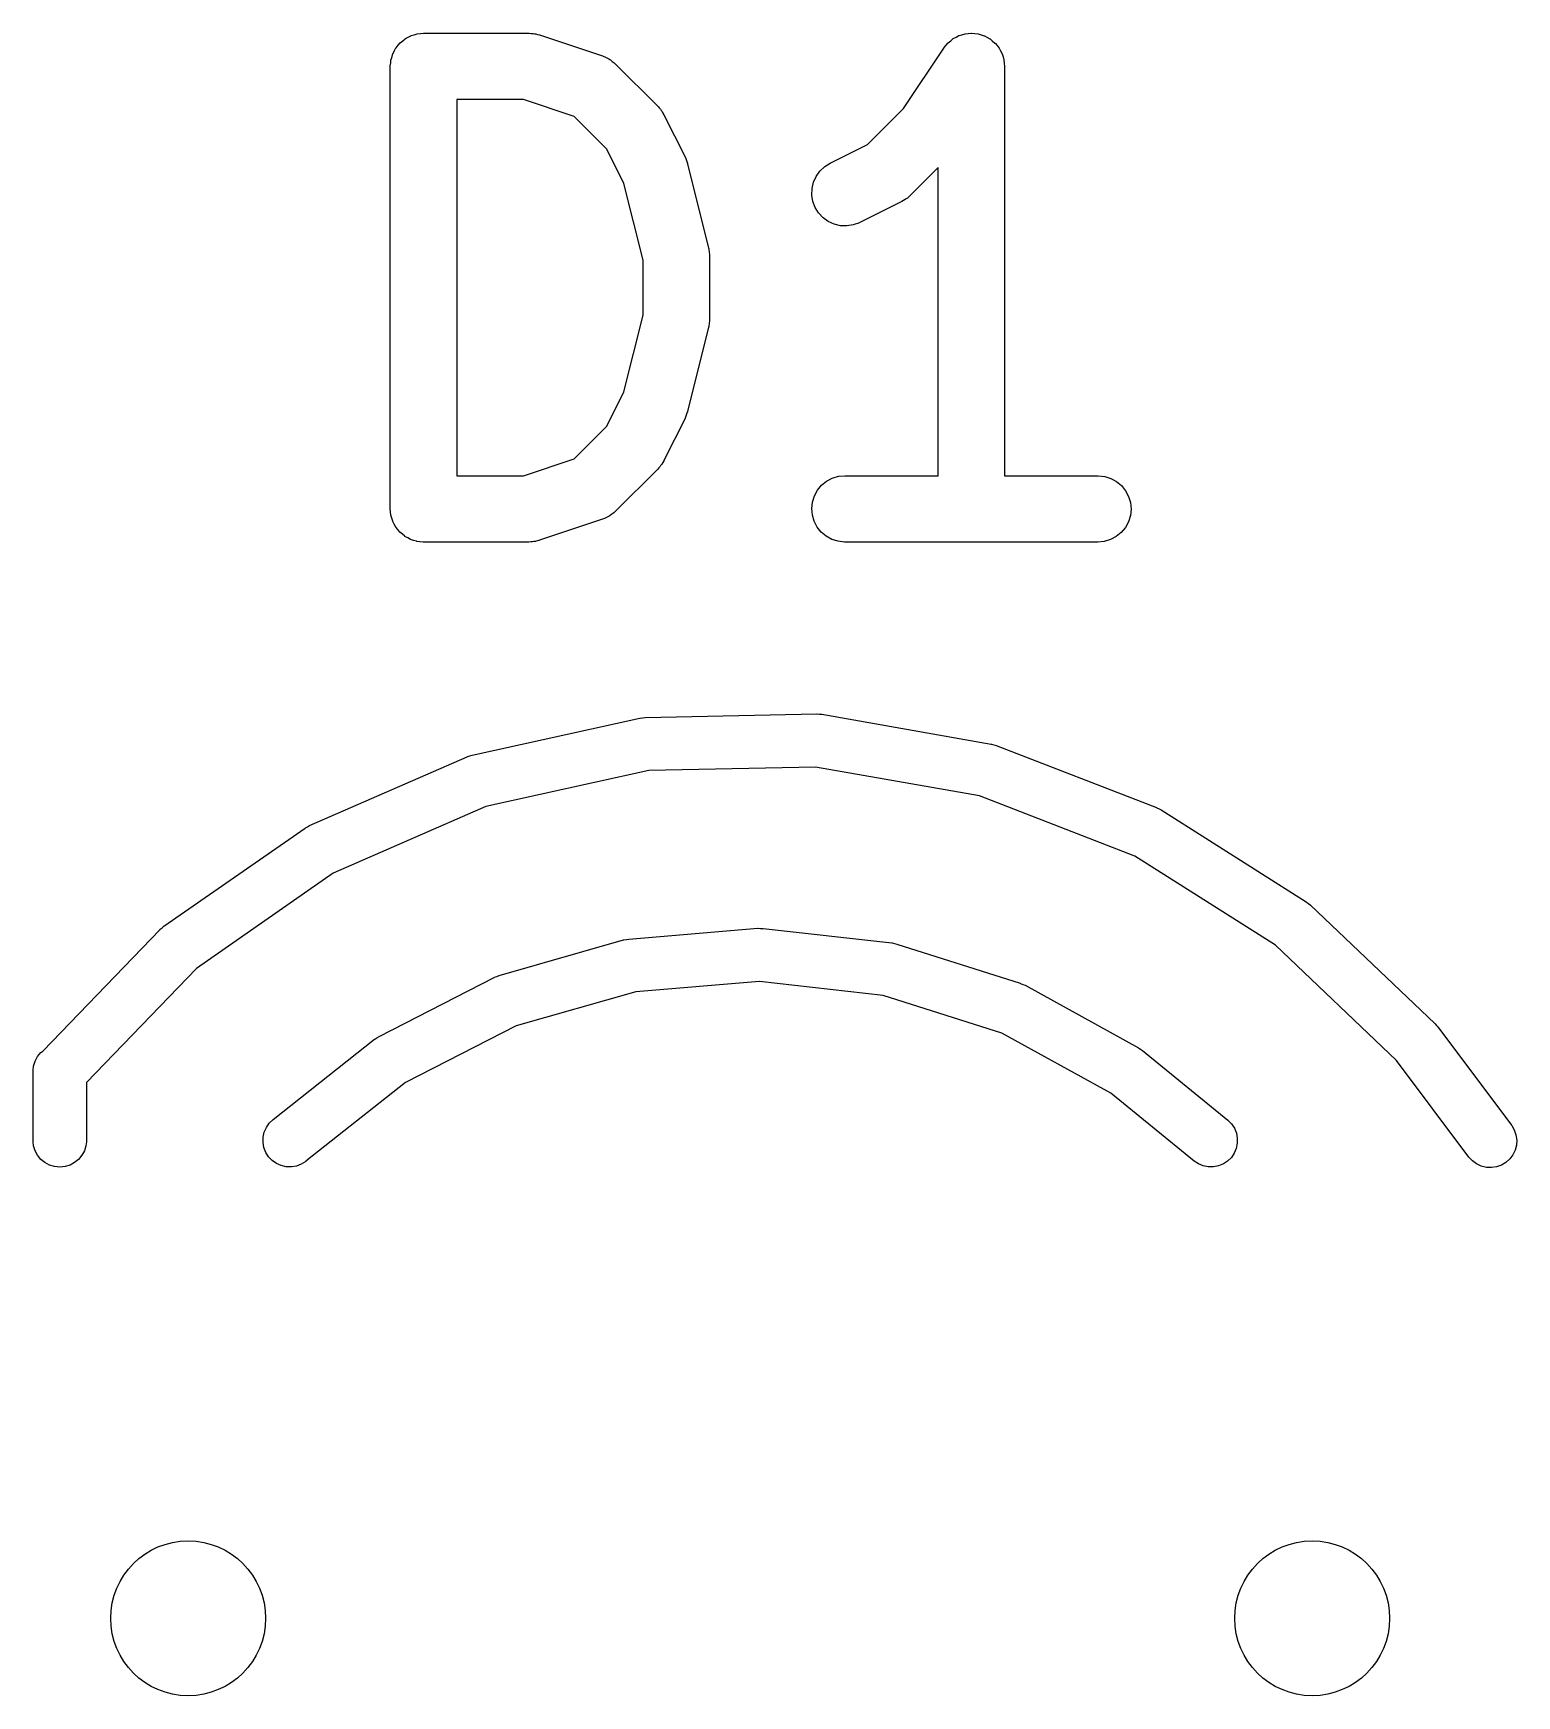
# Model space of a CAD drawing. Extents: x 17 to 176, y -177 to -9.
# Drawn here: x 22.002 to 25.354, y -91.615 to -87.857 of the extents above; entities that cross this region are included whole.
import ezdxf

# ---------------------------------------------------------------- set-up
doc = ezdxf.new("R2010")
doc.units = 0
doc.layers.add('BLACK', color=7, linetype='CONTINUOUS')

msp = doc.modelspace()

# ---------------------------------------------------------------- linework, layer by layer
at = {"layer": 'BLACK', "linetype": 'CONTINUOUS'}
for p, q in [((22.8217, -87.8904), (22.8219, -87.8902)), ((22.8219, -87.8902), (22.822, -87.89)), ((22.822, -87.89), (22.8266, -87.8846)), ((22.8266, -87.8846), (22.8311, -87.8792)), ((22.8311, -87.8792), (22.8313, -87.879)), ((22.8313, -87.879), (22.8314, -87.8788)), ((22.8314, -87.8788), (22.8369, -87.8744)), ((22.8369, -87.8744), (22.8424, -87.8699)), ((22.8424, -87.8699), (22.8426, -87.8698)), ((22.8426, -87.8698), (22.8428, -87.8696)), ((22.8428, -87.8696), (22.8491, -87.8664)), ((22.8491, -87.8664), (22.8553, -87.863)), ((22.8553, -87.863), (22.8556, -87.863)), ((22.8556, -87.863), (22.8558, -87.8628)), ((22.8558, -87.8628), (22.8626, -87.8608)), ((22.8626, -87.8608), (22.8693, -87.8588)), ((22.8693, -87.8588), (22.8696, -87.8588)), ((22.8696, -87.8588), (22.8698, -87.8587)), ((22.8698, -87.8587), (22.8769, -87.8581)), ((22.8769, -87.8581), (22.8839, -87.8574)), ((22.8839, -87.8574), (23.122, -87.8574)), ((23.122, -87.8574), (23.123, -87.8574)), ((23.123, -87.8574), (23.1272, -87.8579)), ((23.1272, -87.8579), (23.1314, -87.858)), ((23.1314, -87.858), (23.1345, -87.8587)), ((23.1345, -87.8587), (23.1376, -87.859)), ((23.1376, -87.859), (23.1416, -87.8603)), ((23.1416, -87.8603), (23.1457, -87.8612)), ((23.1457, -87.8612), (23.2886, -87.9088)), ((24.0596, -87.8908), (24.0601, -87.89)), ((24.0601, -87.89), (24.0602, -87.8899)), ((24.0601, -87.89), (24.0601, -87.89)), ((24.0601, -87.89), (24.0601, -87.89)), ((24.0602, -87.8899), (24.0648, -87.8845)), ((24.0648, -87.8845), (24.0695, -87.8788)), ((24.0695, -87.8788), (24.0696, -87.8788)), ((24.0696, -87.8787), (24.0753, -87.8742)), ((24.0696, -87.8788), (24.0696, -87.8787)), ((24.0753, -87.8742), (24.0809, -87.8696)), ((24.0809, -87.8696), (24.081, -87.8696)), ((24.081, -87.8696), (24.0876, -87.8661)), ((24.081, -87.8696), (24.081, -87.8696)), ((24.0876, -87.8661), (24.0939, -87.8628)), ((24.0939, -87.8628), (24.094, -87.8628)), ((24.094, -87.8628), (24.1007, -87.8608)), ((24.094, -87.8628), (24.094, -87.8628)), ((24.1007, -87.8608), (24.1079, -87.8587)), ((24.1079, -87.8587), (24.108, -87.8587)), ((24.108, -87.8587), (24.1081, -87.8587)), ((24.1081, -87.8587), (24.1149, -87.8581)), ((24.1149, -87.8581), (24.1225, -87.8574)), ((24.1225, -87.8574), (24.1226, -87.8574)), ((24.1226, -87.8574), (24.1226, -87.8574)), ((24.1226, -87.8574), (24.1298, -87.8581)), ((24.1298, -87.8581), (24.1371, -87.8589)), ((24.1371, -87.8589), (24.1371, -87.8589)), ((24.1371, -87.8589), (24.1372, -87.8589)), ((24.1372, -87.8589), (24.144, -87.8611)), ((24.144, -87.8611), (24.1511, -87.8632)), ((24.1511, -87.8632), (24.1511, -87.8633)), ((24.1511, -87.8633), (24.1512, -87.8633)), ((24.1512, -87.8633), (24.1572, -87.8666)), ((24.1572, -87.8666), (24.1639, -87.8702)), ((24.1639, -87.8702), (24.164, -87.8702)), ((24.164, -87.8702), (24.164, -87.8703)), ((24.164, -87.8703), (24.1692, -87.8746)), ((24.1692, -87.8746), (24.1752, -87.8795)), ((24.1752, -87.8795), (24.1753, -87.8796)), ((24.1753, -87.8796), (24.1753, -87.8796)), ((24.1753, -87.8796), (24.1799, -87.8852)), ((24.1799, -87.8852), (24.1845, -87.8909)), ((22.8089, -87.9313), (22.8097, -87.9243)), ((22.8097, -87.9243), (22.8104, -87.9173)), ((22.8104, -87.9173), (22.8105, -87.917)), ((22.8105, -87.9168), (22.8127, -87.9101)), ((22.8105, -87.917), (22.8105, -87.9168)), ((22.8127, -87.9101), (22.8148, -87.9033)), ((22.8148, -87.9033), (22.8149, -87.9031)), ((22.8149, -87.9031), (22.815, -87.9028)), ((22.815, -87.9028), (22.8184, -87.8966)), ((22.8184, -87.8966), (22.8217, -87.8904)), ((23.2886, -87.9088), (23.2896, -87.9092)), ((23.2896, -87.9092), (23.2916, -87.9101)), ((23.2916, -87.9101), (23.2937, -87.9108)), ((23.2937, -87.9108), (23.2982, -87.9132)), ((23.2982, -87.9132), (23.3028, -87.9153)), ((23.3028, -87.9153), (23.3046, -87.9166)), ((23.3046, -87.9166), (23.3066, -87.9177)), ((23.3066, -87.9177), (23.3105, -87.9209)), ((23.3105, -87.9209), (23.3147, -87.9239)), ((23.3147, -87.9239), (23.3162, -87.9256)), ((23.3162, -87.9256), (23.3179, -87.927)), ((23.3179, -87.927), (23.4131, -88.0222)), ((23.9685, -88.0275), (24.0596, -87.8908)), ((24.1845, -87.8909), (24.1845, -87.8909)), ((24.1845, -87.8909), (24.1845, -87.891)), ((24.1845, -87.891), (24.188, -87.8974)), ((24.188, -87.8974), (24.1913, -87.9038)), ((24.1913, -87.9038), (24.1914, -87.9039)), ((24.1914, -87.9039), (24.1914, -87.9039)), ((24.1914, -87.9039), (24.1934, -87.9106)), ((24.1934, -87.9106), (24.1956, -87.9178)), ((24.1956, -87.9178), (24.1956, -87.9179)), ((24.1956, -87.9179), (24.1956, -87.9179)), ((24.1956, -87.9179), (24.1963, -87.9252)), ((24.1963, -87.9252), (24.197, -87.9324)), ((22.8089, -87.9318), (22.8089, -87.9313)), ((22.8089, -87.9319), (22.8089, -87.9318)), ((22.8089, -87.9324), (22.8089, -87.9319)), ((22.8089, -87.9319), (22.8089, -87.9319)), ((22.8089, -88.9324), (22.8089, -87.9324)), ((24.197, -87.9324), (24.197, -88.8574)), ((22.9589, -88.0074), (22.9589, -88.8574)), ((23.1098, -88.0074), (22.9589, -88.0074)), ((23.2243, -88.0456), (23.1098, -88.0074)), ((23.4131, -88.0222), (23.4139, -88.0229)), ((23.4139, -88.0229), (23.4165, -88.0262)), ((23.4165, -88.0262), (23.4194, -88.0293)), ((23.4194, -88.0293), (23.421, -88.032)), ((23.421, -88.032), (23.423, -88.0344)), ((23.423, -88.0344), (23.4249, -88.0381)), ((23.4249, -88.0381), (23.4272, -88.0417)), ((23.8871, -88.1088), (23.9685, -88.0275)), ((23.2985, -88.1197), (23.2243, -88.0456)), ((23.4272, -88.0417), (23.4748, -88.1369)), ((23.8027, -88.151), (23.8871, -88.1088)), ((23.3369, -88.1967), (23.2985, -88.1197)), ((23.4748, -88.1369), (23.4753, -88.1379)), ((23.4753, -88.1379), (23.4754, -88.1382)), ((23.4754, -88.1382), (23.4756, -88.1385)), ((23.4756, -88.1385), (23.4779, -88.1451)), ((23.4779, -88.1451), (23.4803, -88.1516)), ((23.4803, -88.1516), (23.4804, -88.152)), ((23.4804, -88.152), (23.4805, -88.1523)), ((23.4805, -88.1523), (23.5281, -88.3428)), ((23.7904, -88.1588), (23.8027, -88.151)), ((23.7652, -88.1941), (23.7712, -88.1808)), ((23.7712, -88.1808), (23.7797, -88.1689)), ((23.7797, -88.1689), (23.7904, -88.1588)), ((24.047, -88.1611), (23.9846, -88.2235)), ((24.047, -88.8574), (24.047, -88.1611)), ((23.3803, -88.3702), (23.3369, -88.1967)), ((23.7614, -88.223), (23.7619, -88.2084)), ((23.7638, -88.2375), (23.7614, -88.223)), ((23.7619, -88.2084), (23.7652, -88.1941)), ((23.9805, -88.2269), (23.9775, -88.2298)), ((23.9838, -88.2242), (23.9805, -88.2269)), ((23.9846, -88.2235), (23.9838, -88.2242)), ((23.769, -88.2512), (23.7638, -88.2375)), ((23.7767, -88.2636), (23.769, -88.2512)), ((23.7867, -88.2743), (23.7767, -88.2636)), ((23.9651, -88.2376), (23.8698, -88.2852)), ((23.9686, -88.2353), (23.9651, -88.2376)), ((23.9724, -88.2334), (23.9686, -88.2353)), ((23.9748, -88.2314), (23.9724, -88.2334)), ((23.9775, -88.2298), (23.9748, -88.2314)), ((23.7985, -88.2829), (23.7867, -88.2743)), ((23.8118, -88.289), (23.7985, -88.2829)), ((23.8261, -88.2924), (23.8118, -88.289)), ((23.8407, -88.293), (23.8261, -88.2924)), ((23.8551, -88.2907), (23.8407, -88.293)), ((23.8689, -88.2856), (23.8551, -88.2907)), ((23.8698, -88.2852), (23.8689, -88.2856)), ((23.3803, -88.4946), (23.3803, -88.3702)), ((23.5281, -88.3428), (23.5283, -88.3438)), ((23.5283, -88.3438), (23.5285, -88.3451)), ((23.5285, -88.3451), (23.5289, -88.3464)), ((23.5289, -88.3464), (23.5295, -88.3524)), ((23.5295, -88.3524), (23.5303, -88.3583)), ((23.5303, -88.3583), (23.5302, -88.3596)), ((23.5302, -88.3596), (23.5303, -88.361)), ((23.5303, -88.361), (23.5303, -88.5038)), ((23.3369, -88.6681), (23.3803, -88.4946)), ((23.5281, -88.522), (23.4805, -88.7125)), ((23.5283, -88.5207), (23.5281, -88.522)), ((23.5287, -88.5194), (23.5283, -88.5207)), ((23.5294, -88.5135), (23.5287, -88.5194)), ((23.5302, -88.5075), (23.5294, -88.5135)), ((23.5303, -88.5049), (23.5302, -88.5062)), ((23.5302, -88.5062), (23.5302, -88.5075)), ((23.5303, -88.5038), (23.5303, -88.5049)), ((23.2985, -88.7451), (23.3369, -88.6681)), ((23.48, -88.7142), (23.4775, -88.7207)), ((23.4801, -88.7138), (23.48, -88.7142)), ((23.4802, -88.7135), (23.4801, -88.7138)), ((23.4805, -88.7125), (23.4802, -88.7135)), ((23.2243, -88.8192), (23.2985, -88.7451)), ((23.4748, -88.7278), (23.4272, -88.8231)), ((23.4749, -88.7275), (23.4748, -88.7278)), ((23.4751, -88.7272), (23.4749, -88.7275)), ((23.4775, -88.7207), (23.4751, -88.7272)), ((23.1098, -88.8574), (23.2243, -88.8192)), ((23.4244, -88.8275), (23.4224, -88.8312)), ((23.4267, -88.824), (23.4244, -88.8275)), ((23.4272, -88.8231), (23.4267, -88.824)), ((22.9589, -88.8574), (23.1098, -88.8574)), ((23.4131, -88.8426), (23.3179, -88.9378)), ((23.4158, -88.8393), (23.4131, -88.8426)), ((23.4187, -88.8363), (23.4158, -88.8393)), ((23.4204, -88.8337), (23.4187, -88.8363)), ((23.4224, -88.8312), (23.4204, -88.8337)), ((23.7948, -88.8699), (23.8077, -88.863)), ((23.8077, -88.863), (23.8217, -88.8588)), ((23.8217, -88.8588), (23.8363, -88.8574)), ((23.8363, -88.8574), (24.047, -88.8574)), ((24.197, -88.8574), (24.4077, -88.8574)), ((24.4077, -88.8574), (24.4088, -88.8574)), ((24.4088, -88.8574), (24.4233, -88.859)), ((24.4233, -88.859), (24.4373, -88.8634)), ((24.4373, -88.8634), (24.4501, -88.8705)), ((23.7628, -88.9173), (23.7671, -88.9033)), ((23.7671, -88.9033), (23.7741, -88.8904)), ((23.7741, -88.8904), (23.7834, -88.8792)), ((23.7834, -88.8792), (23.7948, -88.8699)), ((24.4501, -88.8705), (24.4613, -88.8799)), ((24.4613, -88.8799), (24.4705, -88.8913)), ((24.4705, -88.8913), (24.4773, -88.9043)), ((24.4773, -88.9043), (24.4814, -88.9183)), ((22.8096, -88.9394), (22.8089, -88.9324)), ((22.8102, -88.9464), (22.8096, -88.9394)), ((23.3139, -88.9415), (23.3097, -88.9445)), ((23.3154, -88.9399), (23.3139, -88.9415)), ((23.3171, -88.9385), (23.3154, -88.9399)), ((23.3179, -88.9378), (23.3171, -88.9385)), ((23.7613, -88.9319), (23.7628, -88.9173)), ((23.7626, -88.9464), (23.7613, -88.9319)), ((24.4827, -88.9329), (24.4812, -88.9475)), ((24.4814, -88.9183), (24.4827, -88.9329)), ((22.8103, -88.9467), (22.8102, -88.9464)), ((22.8103, -88.9469), (22.8103, -88.9467)), ((22.8124, -88.9537), (22.8103, -88.9469)), ((22.8144, -88.9605), (22.8124, -88.9537)), ((22.8145, -88.9607), (22.8144, -88.9605)), ((22.8146, -88.961), (22.8145, -88.9607)), ((22.8179, -88.9672), (22.8146, -88.961)), ((22.8211, -88.9734), (22.8179, -88.9672)), ((22.8213, -88.9737), (22.8211, -88.9734)), ((22.8214, -88.9739), (22.8213, -88.9737)), ((22.8259, -88.9794), (22.8214, -88.9739)), ((22.8303, -88.9849), (22.8259, -88.9794)), ((23.2886, -88.9559), (23.1457, -89.0035)), ((23.2906, -88.955), (23.2886, -88.9559)), ((23.2927, -88.9544), (23.2906, -88.955)), ((23.2973, -88.952), (23.2927, -88.9544)), ((23.3019, -88.95), (23.2973, -88.952)), ((23.3037, -88.9487), (23.3019, -88.95)), ((23.3057, -88.9477), (23.3037, -88.9487)), ((23.3097, -88.9445), (23.3057, -88.9477)), ((23.7667, -88.9605), (23.7626, -88.9464)), ((23.7735, -88.9734), (23.7667, -88.9605)), ((23.7827, -88.9849), (23.7735, -88.9734)), ((24.4699, -88.9743), (24.4606, -88.9856)), ((24.4769, -88.9614), (24.4699, -88.9743)), ((24.4812, -88.9475), (24.4769, -88.9614)), ((22.8305, -88.985), (22.8303, -88.9849)), ((22.8307, -88.9852), (22.8305, -88.985)), ((22.8361, -88.9897), (22.8307, -88.9852)), ((22.8415, -88.9943), (22.8361, -88.9897)), ((22.8418, -88.9944), (22.8415, -88.9943)), ((22.842, -88.9946), (22.8418, -88.9944)), ((22.8482, -88.9979), (22.842, -88.9946)), ((22.8544, -89.0013), (22.8482, -88.9979)), ((22.8546, -89.0014), (22.8544, -89.0013)), ((22.8548, -89.0015), (22.8546, -89.0014)), ((22.8616, -89.0036), (22.8548, -89.0015)), ((22.8683, -89.0057), (22.8616, -89.0036)), ((22.8686, -89.0058), (22.8683, -89.0057)), ((22.8688, -89.0058), (22.8686, -89.0058)), ((22.8758, -89.0066), (22.8688, -89.0058)), ((22.8829, -89.0074), (22.8758, -89.0066)), ((22.8834, -89.0074), (22.8829, -89.0074)), ((22.8839, -89.0074), (22.8834, -89.0074)), ((22.8834, -89.0074), (22.8834, -89.0074)), ((22.8834, -89.0074), (22.8834, -89.0074)), ((23.122, -89.0074), (22.8839, -89.0074)), ((23.1262, -89.007), (23.122, -89.0074)), ((23.1304, -89.0069), (23.1262, -89.007)), ((23.1335, -89.0063), (23.1304, -89.0069)), ((23.1366, -89.006), (23.1335, -89.0063)), ((23.1406, -89.0047), (23.1366, -89.006)), ((23.1447, -89.0039), (23.1406, -89.0047)), ((23.1457, -89.0035), (23.1447, -89.0039)), ((23.7939, -88.9943), (23.7827, -88.9849)), ((23.8067, -89.0013), (23.7939, -88.9943)), ((23.8207, -89.0057), (23.8067, -89.0013)), ((23.8352, -89.0074), (23.8207, -89.0057)), ((23.8363, -89.0074), (23.8352, -89.0074)), ((24.4077, -89.0074), (23.8363, -89.0074)), ((24.4223, -89.006), (24.4077, -89.0074)), ((24.4363, -89.0017), (24.4223, -89.006)), ((24.4492, -88.9948), (24.4363, -89.0017)), ((24.4606, -88.9856), (24.4492, -88.9948)), ((22.9935, -89.489), (23.3727, -89.4055)), ((23.3727, -89.4055), (23.3736, -89.4053)), ((23.3736, -89.4053), (23.379, -89.4047)), ((23.379, -89.4047), (23.3844, -89.4041)), ((23.3844, -89.4041), (23.7727, -89.3958)), ((23.7727, -89.3958), (23.7735, -89.3958)), ((23.7735, -89.3958), (23.7789, -89.3963)), ((23.7789, -89.3963), (23.7843, -89.3967)), ((23.7843, -89.3967), (24.1669, -89.464)), ((24.1669, -89.464), (24.1677, -89.4642)), ((24.1677, -89.4642), (24.1729, -89.4657)), ((24.1729, -89.4657), (24.1781, -89.4672)), ((24.1781, -89.4672), (24.5403, -89.6075)), ((22.6265, -89.6483), (22.9823, -89.4926)), ((22.9823, -89.4926), (22.9831, -89.4923)), ((22.9831, -89.4923), (22.9883, -89.4907)), ((22.9883, -89.4907), (22.9935, -89.489)), ((23.3928, -89.5239), (23.025, -89.605)), ((23.7693, -89.5159), (23.3928, -89.5239)), ((24.1403, -89.5812), (23.7693, -89.5159)), ((23.025, -89.605), (22.68, -89.7559)), ((24.4914, -89.7172), (24.1403, -89.5812)), ((24.5403, -89.6075), (24.5411, -89.6078)), ((24.5411, -89.6078), (24.5459, -89.6103)), ((24.5459, -89.6103), (24.5507, -89.6128)), ((24.5507, -89.6128), (24.8787, -89.8207)), ((22.2974, -89.8758), (22.6163, -89.654)), ((22.6163, -89.654), (22.617, -89.6535)), ((22.617, -89.6535), (22.6218, -89.6509)), ((22.6218, -89.6509), (22.6265, -89.6483)), ((24.8095, -89.9189), (24.4914, -89.7172)), ((22.68, -89.7559), (22.3708, -89.9709)), ((24.8787, -89.8207), (24.8794, -89.8212)), ((24.8794, -89.8212), (24.8837, -89.8246)), ((24.8837, -89.8246), (24.888, -89.8279)), ((24.888, -89.8279), (25.1693, -90.0957)), ((22.2891, -89.8827), (22.2933, -89.8793)), ((22.2933, -89.8793), (22.2974, -89.8758)), ((23.3477, -89.9046), (23.6394, -89.8804)), ((23.6394, -89.8804), (23.6402, -89.8803)), ((23.6394, -89.8804), (23.6394, -89.8804)), ((23.6402, -89.8803), (23.6457, -89.8805)), ((23.6457, -89.8805), (23.6511, -89.8805)), ((23.6511, -89.8805), (23.942, -89.9135)), ((22.0235, -90.158), (22.2885, -89.8833)), ((22.2885, -89.8833), (22.2891, -89.8827)), ((23.0547, -89.9871), (23.3361, -89.9067)), ((23.3361, -89.9067), (23.3369, -89.9065)), ((23.3369, -89.9065), (23.3423, -89.9056)), ((23.3423, -89.9056), (23.3477, -89.9046)), ((23.942, -89.9135), (23.9428, -89.9136)), ((23.9428, -89.9136), (23.9482, -89.9148)), ((23.9482, -89.9148), (23.9535, -89.9159)), ((23.9535, -89.9159), (24.2324, -90.0047)), ((25.0829, -90.1791), (24.8095, -89.9189)), ((22.3708, -89.9709), (22.122, -90.2287)), ((22.7833, -90.125), (23.0438, -89.9914)), ((23.0438, -89.9914), (23.0445, -89.991)), ((23.0445, -89.991), (23.0496, -89.9891)), ((23.0496, -89.9891), (23.0547, -89.9871)), ((23.3635, -90.0237), (23.0933, -90.1009)), ((23.6435, -90.0004), (23.3635, -90.0237)), ((23.9227, -90.032), (23.6435, -90.0004)), ((24.1904, -90.1172), (23.9227, -90.032)), ((24.2324, -90.0047), (24.2332, -90.0049)), ((24.2332, -90.0049), (24.2382, -90.0072)), ((24.2382, -90.0072), (24.2432, -90.0093)), ((24.2432, -90.0093), (24.4996, -90.1506)), ((23.0933, -90.1009), (22.8432, -90.2291)), ((25.1693, -90.0957), (25.1699, -90.0963)), ((25.1699, -90.0963), (25.1729, -90.0998)), ((25.1729, -90.0998), (25.176, -90.1032)), ((25.176, -90.1032), (25.3424, -90.3254)), ((22.5438, -90.3129), (22.7734, -90.1313)), ((22.7734, -90.1313), (22.7741, -90.1308)), ((22.7741, -90.1308), (22.7787, -90.1279)), ((22.7787, -90.1279), (22.7833, -90.125)), ((24.4369, -90.2531), (24.1904, -90.1172)), ((22.0029, -90.1922), (22.0063, -90.1809)), ((22.0063, -90.1809), (22.0119, -90.1705)), ((22.0119, -90.1705), (22.0194, -90.1614)), ((22.0194, -90.1614), (22.0235, -90.158)), ((24.4996, -90.1506), (24.5003, -90.151)), ((24.5003, -90.151), (24.5044, -90.1539)), ((24.5044, -90.1539), (24.5086, -90.1566)), ((24.5086, -90.1566), (24.7011, -90.3137)), ((25.2463, -90.3974), (25.0829, -90.1791)), ((22.002, -90.2011), (22.0029, -90.1922)), ((22.002, -90.3629), (22.002, -90.2011)), ((22.122, -90.2287), (22.122, -90.3629)), ((22.8432, -90.2291), (22.6183, -90.4071)), ((24.6252, -90.4067), (24.4369, -90.2531)), ((22.524, -90.3414), (22.5287, -90.3307)), ((22.5287, -90.3307), (22.5354, -90.3211)), ((22.5354, -90.3211), (22.5438, -90.3129)), ((24.7011, -90.3137), (24.7017, -90.3142)), ((24.7017, -90.3142), (24.7099, -90.3226)), ((24.7099, -90.3226), (24.7163, -90.3324)), ((24.7163, -90.3324), (24.7207, -90.3432)), ((25.3424, -90.3254), (25.3429, -90.3261)), ((25.3429, -90.3261), (25.3488, -90.3362)), ((22.0029, -90.3718), (22.002, -90.3629)), ((22.122, -90.3629), (22.1211, -90.3718)), ((22.5212, -90.3645), (22.5215, -90.3528)), ((22.5232, -90.3761), (22.5212, -90.3645)), ((22.5215, -90.3528), (22.524, -90.3414)), ((24.7228, -90.3664), (24.7204, -90.3779)), ((24.7207, -90.3432), (24.7229, -90.3547)), ((24.7229, -90.3547), (24.7228, -90.3664)), ((25.3488, -90.3362), (25.3526, -90.3473)), ((25.3526, -90.3473), (25.3543, -90.3589)), ((25.3543, -90.3589), (25.3536, -90.3705)), ((22.0063, -90.3831), (22.0029, -90.3718)), ((22.0119, -90.3935), (22.0063, -90.3831)), ((22.0194, -90.4026), (22.0119, -90.3935)), ((22.0285, -90.4101), (22.0194, -90.4026)), ((22.1046, -90.4026), (22.0955, -90.4101)), ((22.1121, -90.3935), (22.1046, -90.4026)), ((22.1177, -90.3831), (22.1121, -90.3935)), ((22.1211, -90.3718), (22.1177, -90.3831)), ((22.5275, -90.387), (22.5232, -90.3761)), ((22.5337, -90.3969), (22.5275, -90.387)), ((22.5418, -90.4054), (22.5337, -90.3969)), ((22.5514, -90.4121), (22.5418, -90.4054)), ((22.6176, -90.4076), (22.6077, -90.4138)), ((22.6183, -90.4071), (22.6176, -90.4076)), ((24.635, -90.4131), (24.6252, -90.4067)), ((24.701, -90.4067), (24.6913, -90.4131)), ((24.7094, -90.3984), (24.701, -90.4067)), ((24.7159, -90.3887), (24.7094, -90.3984)), ((24.7204, -90.3779), (24.7159, -90.3887)), ((25.2542, -90.406), (25.2463, -90.3974)), ((25.2636, -90.4129), (25.2542, -90.406)), ((25.3387, -90.4018), (25.33, -90.4097)), ((25.3457, -90.3925), (25.3387, -90.4018)), ((25.3507, -90.3819), (25.3457, -90.3925)), ((25.3536, -90.3705), (25.3507, -90.3819)), ((22.0389, -90.4157), (22.0285, -90.4101)), ((22.0502, -90.4191), (22.0389, -90.4157)), ((22.062, -90.4203), (22.0502, -90.4191)), ((22.0738, -90.4191), (22.062, -90.4203)), ((22.0851, -90.4157), (22.0738, -90.4191)), ((22.0955, -90.4101), (22.0851, -90.4157)), ((22.562, -90.4169), (22.5514, -90.4121)), ((22.5735, -90.4195), (22.562, -90.4169)), ((22.5852, -90.4199), (22.5735, -90.4195)), ((22.5967, -90.4179), (22.5852, -90.4199)), ((22.6077, -90.4138), (22.5967, -90.4179)), ((24.6458, -90.4176), (24.635, -90.4131)), ((24.6573, -90.4199), (24.6458, -90.4176)), ((24.669, -90.4199), (24.6573, -90.4199)), ((24.6805, -90.4176), (24.669, -90.4199)), ((24.6913, -90.4131), (24.6805, -90.4176)), ((25.2742, -90.4179), (25.2636, -90.4129)), ((25.2856, -90.4208), (25.2742, -90.4179)), ((25.2973, -90.4213), (25.2856, -90.4208)), ((25.3089, -90.4196), (25.2973, -90.4213)), ((25.3199, -90.4157), (25.3089, -90.4196)), ((25.33, -90.4097), (25.3199, -90.4157))]:
    msp.add_line(p, q, dxfattribs=at)
at = {"layer": 'BLACK'}
for centre in [(22.352, -91.44), (22.352, -91.44), (24.892, -91.44), (24.892, -91.44)]:
    msp.add_circle(centre, 0.175, dxfattribs=at)

doc.saveas('drawing.dxf')
